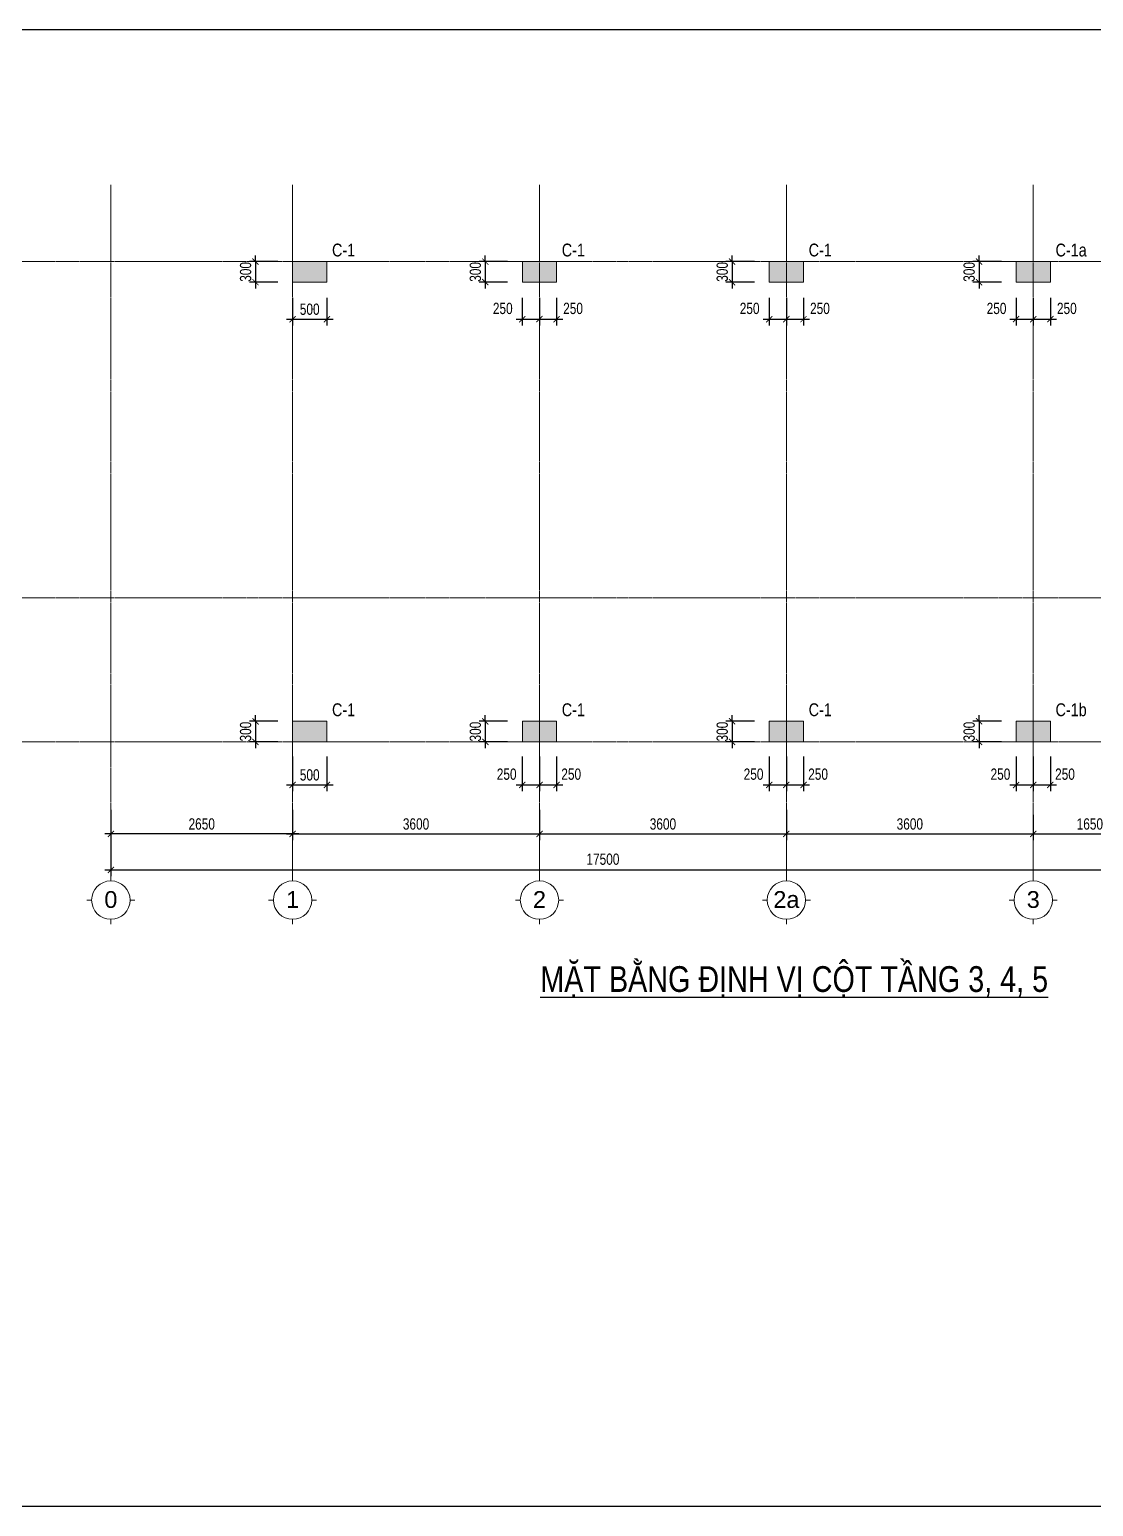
# Model space of a CAD drawing. Extents: x -165145 to 691808, y -202842 to 311040.
# Drawn here: x 266647 to 282161, y -49092 to -27567 of the extents above; entities that cross this region are included whole.
import ezdxf
from ezdxf.enums import TextEntityAlignment as Align

# ---------------------------------------------------------------- set-up
doc = ezdxf.new("R2010")
doc.units = 0
doc.header["$LTSCALE"] = 10
doc.header["$MEASUREMENT"] = 0
doc.linetypes.add('CENTER', pattern=[2, 1.25, -0.25, 0.25, -0.25])
doc.linetypes.add('ketcau-1', pattern=[2, 1, 1])
doc.layers.get('0').update_dxf_attribs({"linetype": 'CONTINUOUS'})
doc.layers.get('Defpoints').update_dxf_attribs({"color": 5, "linetype": 'CONTINUOUS'})
doc.layers.add('GE_KC_AXIS', color=5, linetype='CENTER')
doc.layers.add('GE_KC_TEXT_BIG', color=4, linetype='CONTINUOUS')
for name, color, linetype, lineweight in [('GE_KC_DIM', 1, 'CONTINUOUS', 20), ('GE_KC_HATCH', 250, 'CONTINUOUS', 20), ('GE_KC_NETMANH', 8, 'CONTINUOUS', 20), ('GE_KC_NETTHAY', 2, 'CONTINUOUS', 20), ('GE_KC_TEN COT', 2, 'CONTINUOUS', 20), ('GE_KC_TEXT', 4, 'CONTINUOUS', 20), ('GE_KC_TEXT TRUC', 4, 'CONTINUOUS', 20), ('GE_KC_TRUC', 5, 'CENTER', 20), ('L-SITE', 91, 'CONTINUOUS', 9)]:
    doc.layers.add(name, color=color, linetype=linetype, lineweight=lineweight)
doc.styles.add('Arial', font='arial.ttf', dxfattribs={"height": 400})
doc.styles.add('GE_KC-Arial', font='arial.ttf', dxfattribs={"width": 0.75})
doc.dimstyles.new('GE_KC_DIM75', dxfattribs={"dimscale": 75, "dimtxt": 2.2, "dimasz": 1.2, "dimexe": 1.2, "dimexo": 0, "dimgap": 0.8, "dimtad": 1, "dimdec": 0, "dimzin": 1, "dimdsep": 46, "dimtxsty": 'GE_KC-Arial', "dimblk": 'ARCHTICK', "dimcen": 1.2, "dimdle": 1.2, "dimclrd": 1, "dimclre": 1, "dimclrt": 4, "dimadec": 0, "dimazin": 0, "dimtfac": 1, "dimtdec": 0, "dimtix": 1, "dimtmove": 2, "dimatfit": 3, "dimfxl": 0.15, "dimtvp": 0.833333, "dimtolj": 1, "dimtzin": 0, "dimarcsym": 0})

# ---------------------------------------------------------------- blocks, each defined once
blk = doc.blocks.new('Grid - M_Grid Head - Circle-24584-TẦNG 2')
at = {"layer": 'L-SITE'}
for p, q in [((0, 4), (0, 5)), ((-4, 0), (-5, 0)), ((4, 0), (5, 0)), ((0, -4), (0, -5))]:
    blk.add_line(p, q, dxfattribs=at)
blk.add_circle((0, 0), 4, dxfattribs=at)
blk = doc.blocks.new('_ArchTick')
at = {"color": 0, "linetype": 'ByBlock', "const_width": 0.15}
blk.add_lwpolyline([(-0.5, -0.5), (0.5, 0.5)], dxfattribs=at)
blk = doc.blocks.new('*D1464')
at = {"layer": 'Defpoints', "color": 0, "transparency": 16777216}
for p in [(15914, 7000), (16882, 7000), (16048, 0)]:
    blk.add_point(p, dxfattribs=at)
at = {"layer": 'GE_KC_DIM', "color": 1, "lineweight": -2, "transparency": 16777216}
for p, q in [((15914, 7000), (16972, 7000)), ((16882, -90), (16882, 7090)), ((16048, 0), (16972, 0))]:
    blk.add_line(p, q, dxfattribs=at)
at = {"layer": 'GE_KC_DIM', "color": 1, "lineweight": -2, "transparency": 16777216, "xscale": 90, "yscale": 90, "zscale": 90}
for p, rotation in [((16882, 7000), 90), ((16882, 0), 270)]:
    blk.add_blockref('_ArchTick', p, dxfattribs=dict(at, rotation=rotation))
at = {"layer": 'GE_KC_DIM', "color": 4, "transparency": 16777216, "insert": (16737, 3500), "char_height": 165, "attachment_point": 5, "rotation": 90, "style": 'GE_KC-Arial'}
blk.add_mtext('\\A1;7000', dxfattribs=at)
blk = doc.blocks.new('*D1465')
at = {"layer": 'Defpoints', "color": 0, "transparency": 16777216}
for p in [(0, -991), (3600, -991), (3600, -1341)]:
    blk.add_point(p, dxfattribs=at)
at = {"layer": 'GE_KC_DIM', "color": 1, "lineweight": -2, "transparency": 16777216}
for p, q in [((0, -991), (0, -1431)), ((3600, -991), (3600, -1431)), ((-90, -1341), (3690, -1341))]:
    blk.add_line(p, q, dxfattribs=at)
at = {"layer": 'GE_KC_DIM', "color": 1, "lineweight": -2, "transparency": 16777216, "xscale": 90, "yscale": 90, "zscale": 90, "rotation": 180}
blk.add_blockref('_ArchTick', (0, -1341), dxfattribs=at)
at = {"layer": 'GE_KC_DIM', "color": 1, "lineweight": -2, "transparency": 16777216, "xscale": 90, "yscale": 90, "zscale": 90}
blk.add_blockref('_ArchTick', (3600, -1341), dxfattribs=at)
at = {"layer": 'GE_KC_DIM', "color": 4, "transparency": 16777216, "insert": (1800, -1197), "char_height": 165, "attachment_point": 5, "style": 'GE_KC-Arial'}
blk.add_mtext('\\A1;3600', dxfattribs=at)
blk = doc.blocks.new('*D1466')
at = {"layer": 'Defpoints', "color": 0, "transparency": 16777216}
for p in [(10800, -1062), (12450, -1062), (12450, -1341)]:
    blk.add_point(p, dxfattribs=at)
at = {"layer": 'GE_KC_DIM', "color": 1, "lineweight": -2, "transparency": 16777216}
for p, q in [((10800, -1062), (10800, -1431)), ((12450, -1062), (12450, -1431)), ((10710, -1341), (12540, -1341))]:
    blk.add_line(p, q, dxfattribs=at)
at = {"layer": 'GE_KC_DIM', "color": 1, "lineweight": -2, "transparency": 16777216, "xscale": 90, "yscale": 90, "zscale": 90, "rotation": 180}
blk.add_blockref('_ArchTick', (10800, -1341), dxfattribs=at)
at = {"layer": 'GE_KC_DIM', "color": 1, "lineweight": -2, "transparency": 16777216, "xscale": 90, "yscale": 90, "zscale": 90}
blk.add_blockref('_ArchTick', (12450, -1341), dxfattribs=at)
at = {"layer": 'GE_KC_DIM', "color": 4, "transparency": 16777216, "insert": (11625, -1197), "char_height": 165, "attachment_point": 5, "style": 'GE_KC-Arial'}
blk.add_mtext('\\A1;1650', dxfattribs=at)
blk = doc.blocks.new('*D1467')
at = {"layer": 'Defpoints', "color": 0, "transparency": 16777216}
for p in [(12450, -1062), (14850, -1062), (14850, -1341)]:
    blk.add_point(p, dxfattribs=at)
at = {"layer": 'GE_KC_DIM', "color": 1, "lineweight": -2, "transparency": 16777216}
for p, q in [((12450, -1062), (12450, -1431)), ((14850, -1062), (14850, -1431)), ((12360, -1341), (14940, -1341))]:
    blk.add_line(p, q, dxfattribs=at)
at = {"layer": 'GE_KC_DIM', "color": 1, "lineweight": -2, "transparency": 16777216, "xscale": 90, "yscale": 90, "zscale": 90, "rotation": 180}
blk.add_blockref('_ArchTick', (12450, -1341), dxfattribs=at)
at = {"layer": 'GE_KC_DIM', "color": 1, "lineweight": -2, "transparency": 16777216, "xscale": 90, "yscale": 90, "zscale": 90}
blk.add_blockref('_ArchTick', (14850, -1341), dxfattribs=at)
at = {"layer": 'GE_KC_DIM', "color": 4, "transparency": 16777216, "insert": (13650, -1197), "char_height": 165, "attachment_point": 5, "style": 'GE_KC-Arial'}
blk.add_mtext('\\A1;2400', dxfattribs=at)
blk = doc.blocks.new('*D1468')
at = {"layer": 'Defpoints', "color": 0, "transparency": 16777216}
for p in [(-2650, -991), (14850, -1062), (14850, -1866)]:
    blk.add_point(p, dxfattribs=at)
at = {"layer": 'GE_KC_DIM', "color": 1, "lineweight": -2, "transparency": 16777216}
for p, q in [((-2650, -991), (-2650, -1956)), ((14850, -1062), (14850, -1956)), ((-2740, -1866), (14940, -1866))]:
    blk.add_line(p, q, dxfattribs=at)
at = {"layer": 'GE_KC_DIM', "color": 1, "lineweight": -2, "transparency": 16777216, "xscale": 90, "yscale": 90, "zscale": 90, "rotation": 180}
blk.add_blockref('_ArchTick', (-2650, -1866), dxfattribs=at)
at = {"layer": 'GE_KC_DIM', "color": 1, "lineweight": -2, "transparency": 16777216, "xscale": 90, "yscale": 90, "zscale": 90}
blk.add_blockref('_ArchTick', (14850, -1866), dxfattribs=at)
at = {"layer": 'GE_KC_DIM', "color": 4, "transparency": 16777216, "insert": (4525, -1710), "char_height": 165, "attachment_point": 5, "style": 'GE_KC-Arial'}
blk.add_mtext('\\A1;17500', dxfattribs=at)
blk = doc.blocks.new('*D1469')
at = {"layer": 'Defpoints', "color": 0, "transparency": 16777216}
for p in [(15914, 7000), (15914, 2100), (16357, 2100)]:
    blk.add_point(p, dxfattribs=at)
at = {"layer": 'GE_KC_DIM', "color": 1, "lineweight": -2, "transparency": 16777216}
for p, q in [((15914, 7000), (16447, 7000)), ((16357, 7090), (16357, 2010)), ((15914, 2100), (16447, 2100))]:
    blk.add_line(p, q, dxfattribs=at)
at = {"layer": 'GE_KC_DIM', "color": 1, "lineweight": -2, "transparency": 16777216, "xscale": 90, "yscale": 90, "zscale": 90}
for p, rotation in [((16357, 7000), 90), ((16357, 2100), 270)]:
    blk.add_blockref('_ArchTick', p, dxfattribs=dict(at, rotation=rotation))
at = {"layer": 'GE_KC_DIM', "color": 4, "transparency": 16777216, "insert": (16212, 4550), "char_height": 165, "attachment_point": 5, "rotation": 90, "style": 'GE_KC-Arial'}
blk.add_mtext('\\A1;4900', dxfattribs=at)
blk = doc.blocks.new('*D1470')
at = {"layer": 'Defpoints', "color": 0, "transparency": 16777216}
for p in [(15914, 2100), (16048, 0), (16357, 0)]:
    blk.add_point(p, dxfattribs=at)
at = {"layer": 'GE_KC_DIM', "color": 1, "lineweight": -2, "transparency": 16777216}
for p, q in [((16357, 2190), (16357, -90)), ((15914, 2100), (16447, 2100)), ((16048, 0), (16447, 0))]:
    blk.add_line(p, q, dxfattribs=at)
at = {"layer": 'GE_KC_DIM', "color": 1, "lineweight": -2, "transparency": 16777216, "xscale": 90, "yscale": 90, "zscale": 90}
for p, rotation in [((16357, 2100), 90), ((16357, 0), 270)]:
    blk.add_blockref('_ArchTick', p, dxfattribs=dict(at, rotation=rotation))
at = {"layer": 'GE_KC_DIM', "color": 4, "transparency": 16777216, "insert": (16212, 1050), "char_height": 165, "attachment_point": 5, "rotation": 90, "style": 'GE_KC-Arial'}
blk.add_mtext('\\A1;2100', dxfattribs=at)
blk = doc.blocks.new('*D1471')
at = {"layer": 'Defpoints', "color": 0, "transparency": 16777216}
for p in [(-2650, -991), (0, -991), (-2650, -1341)]:
    blk.add_point(p, dxfattribs=at)
at = {"layer": 'GE_KC_DIM', "color": 1, "lineweight": -2, "transparency": 16777216}
for p, q in [((-2650, -991), (-2650, -1431)), ((0, -991), (0, -1431)), ((90, -1341), (-2740, -1341))]:
    blk.add_line(p, q, dxfattribs=at)
at = {"layer": 'GE_KC_DIM', "color": 1, "lineweight": -2, "transparency": 16777216, "xscale": 90, "yscale": 90, "zscale": 90, "rotation": 180}
blk.add_blockref('_ArchTick', (-2650, -1341), dxfattribs=at)
at = {"layer": 'GE_KC_DIM', "color": 1, "lineweight": -2, "transparency": 16777216, "xscale": 90, "yscale": 90, "zscale": 90}
blk.add_blockref('_ArchTick', (0, -1341), dxfattribs=at)
at = {"layer": 'GE_KC_DIM', "color": 4, "transparency": 16777216, "insert": (-1325, -1197), "char_height": 165, "attachment_point": 5, "style": 'GE_KC-Arial'}
blk.add_mtext('\\A1;2650', dxfattribs=at)
blk = doc.blocks.new('*D1472')
at = {"layer": 'Defpoints', "color": 0, "transparency": 16777216}
for p in [(3600, -991), (7200, -991), (7200, -1341)]:
    blk.add_point(p, dxfattribs=at)
at = {"layer": 'GE_KC_DIM', "color": 1, "lineweight": -2, "transparency": 16777216}
for p, q in [((3600, -991), (3600, -1431)), ((7200, -991), (7200, -1431)), ((3510, -1341), (7290, -1341))]:
    blk.add_line(p, q, dxfattribs=at)
at = {"layer": 'GE_KC_DIM', "color": 1, "lineweight": -2, "transparency": 16777216, "xscale": 90, "yscale": 90, "zscale": 90, "rotation": 180}
blk.add_blockref('_ArchTick', (3600, -1341), dxfattribs=at)
at = {"layer": 'GE_KC_DIM', "color": 1, "lineweight": -2, "transparency": 16777216, "xscale": 90, "yscale": 90, "zscale": 90}
blk.add_blockref('_ArchTick', (7200, -1341), dxfattribs=at)
at = {"layer": 'GE_KC_DIM', "color": 4, "transparency": 16777216, "insert": (5400, -1197), "char_height": 165, "attachment_point": 5, "style": 'GE_KC-Arial'}
blk.add_mtext('\\A1;3600', dxfattribs=at)
blk = doc.blocks.new('*D1473')
at = {"layer": 'Defpoints', "color": 0, "transparency": 16777216}
for p in [(7200, -991), (10800, -1062), (10800, -1341)]:
    blk.add_point(p, dxfattribs=at)
at = {"layer": 'GE_KC_DIM', "color": 1, "lineweight": -2, "transparency": 16777216}
for p, q in [((7200, -991), (7200, -1431)), ((10800, -1062), (10800, -1431)), ((7110, -1341), (10890, -1341))]:
    blk.add_line(p, q, dxfattribs=at)
at = {"layer": 'GE_KC_DIM', "color": 1, "lineweight": -2, "transparency": 16777216, "xscale": 90, "yscale": 90, "zscale": 90, "rotation": 180}
blk.add_blockref('_ArchTick', (7200, -1341), dxfattribs=at)
at = {"layer": 'GE_KC_DIM', "color": 1, "lineweight": -2, "transparency": 16777216, "xscale": 90, "yscale": 90, "zscale": 90}
blk.add_blockref('_ArchTick', (10800, -1341), dxfattribs=at)
at = {"layer": 'GE_KC_DIM', "color": 4, "transparency": 16777216, "insert": (9000, -1197), "char_height": 165, "attachment_point": 5, "style": 'GE_KC-Arial'}
blk.add_mtext('\\A1;3600', dxfattribs=at)
blk = doc.blocks.new('A$Ced011573')
at = {"layer": 'GE_KC_HATCH', "linetype": 'ketcau-1'}
for points in [[(500, 7000), (0, 7000), (0, 6700), (500, 6700)], [(3850, 7000), (3350, 7000), (3350, 6700), (3850, 6700)], [(7450, 7000), (6950, 7000), (6950, 6700), (7450, 6700)], [(11050, 7000), (10550, 7000), (10550, 6700), (11050, 6700)], [(14850, 7000), (14630, 7000), (14630, 6600), (14850, 6600)], [(12850, 2210), (12450, 2210), (12450, 1990), (12850, 1990)], [(14850, 2210), (14450, 2210), (14450, 1990), (14850, 1990)], [(500, 300), (0, 300), (0, 0), (500, 0)], [(3850, 300), (3350, 300), (3350, 0), (3850, 0)], [(7450, 300), (6950, 300), (6950, 0), (7450, 0)], [(11050, 300), (10550, 300), (10550, 0), (11050, 0)], [(12850, 220), (12450, 220), (12450, 0), (12850, 0)], [(14850, 220), (14450, 220), (14450, 0), (14850, 0)]]:
    blk.add_hatch(color=1, dxfattribs=at).paths.add_polyline_path(points)
at = {"layer": 'GE_KC_NETTHAY', "linetype": 'Continuous'}
for points in [[(500, 7000), (0, 7000), (0, 6700), (500, 6700)], [(3850, 7000), (3350, 7000), (3350, 6700), (3850, 6700)], [(7450, 7000), (6950, 7000), (6950, 6700), (7450, 6700)], [(11050, 7000), (10550, 7000), (10550, 6700), (11050, 6700)], [(14850, 7000), (14630, 7000), (14630, 6600), (14850, 6600)], [(12850, 2210), (12450, 2210), (12450, 1990), (12850, 1990)], [(14850, 2210), (14450, 2210), (14450, 1990), (14850, 1990)], [(500, 300), (0, 300), (0, 0), (500, 0)], [(3850, 300), (3350, 300), (3350, 0), (3850, 0)], [(7450, 300), (6950, 300), (6950, 0), (7450, 0)], [(11050, 300), (10550, 300), (10550, 0), (11050, 0)], [(12850, 220), (12450, 220), (12450, 0), (12850, 0)], [(14850, 220), (14450, 220), (14450, 0), (14850, 0)]]:
    blk.add_lwpolyline(points, close=True, dxfattribs=at)
blk = doc.blocks.new('*D986')
at = {"layer": 'Defpoints', "color": 0, "transparency": 16777216}
for p in [(270269, -30949), (269943, -31249), (270269, -31249)]:
    blk.add_point(p, dxfattribs=at)
at = {"layer": 'GE_KC_DIM', "color": 1, "lineweight": -2, "transparency": 16777216}
for p, q in [((270269, -30949), (269853, -30949)), ((269943, -30949), (269943, -30859)), ((269943, -30949), (269943, -31249)), ((270269, -31249), (269853, -31249)), ((269943, -31249), (269943, -31339))]:
    blk.add_line(p, q, dxfattribs=at)
at = {"layer": 'GE_KC_DIM', "color": 1, "lineweight": -2, "transparency": 16777216, "xscale": 90, "yscale": 90, "zscale": 90}
for p, rotation in [((269943, -30949), 270), ((269943, -31249), 90)]:
    blk.add_blockref('_ArchTick', p, dxfattribs=dict(at, rotation=rotation))
at = {"layer": 'GE_KC_DIM', "color": 4, "transparency": 16777216, "insert": (269799, -31099), "char_height": 165, "attachment_point": 5, "rotation": 90, "style": 'GE_KC-Arial'}
blk.add_mtext('\\A1;300', dxfattribs=at)
blk = doc.blocks.new('*D987')
at = {"layer": 'Defpoints', "color": 0, "transparency": 16777216}
for p in [(270483, -31477), (270983, -31477), (270983, -31788)]:
    blk.add_point(p, dxfattribs=at)
at = {"layer": 'GE_KC_DIM', "color": 1, "lineweight": -2, "transparency": 16777216}
for p, q in [((270483, -31477), (270483, -31878)), ((270983, -31477), (270983, -31878)), ((270393, -31788), (271073, -31788))]:
    blk.add_line(p, q, dxfattribs=at)
at = {"layer": 'GE_KC_DIM', "color": 1, "lineweight": -2, "transparency": 16777216, "xscale": 90, "yscale": 90, "zscale": 90, "rotation": 180}
blk.add_blockref('_ArchTick', (270483, -31788), dxfattribs=at)
at = {"layer": 'GE_KC_DIM', "color": 1, "lineweight": -2, "transparency": 16777216, "xscale": 90, "yscale": 90, "zscale": 90}
blk.add_blockref('_ArchTick', (270983, -31788), dxfattribs=at)
at = {"layer": 'GE_KC_DIM', "color": 4, "transparency": 16777216, "insert": (270733, -31644), "char_height": 165, "attachment_point": 5, "style": 'GE_KC-Arial'}
blk.add_mtext('\\A1;500', dxfattribs=at)
blk = doc.blocks.new('*D988')
at = {"layer": 'Defpoints', "color": 0, "transparency": 16777216}
for p in [(270269, -37649), (269943, -37949), (270269, -37949)]:
    blk.add_point(p, dxfattribs=at)
at = {"layer": 'GE_KC_DIM', "color": 1, "lineweight": -2, "transparency": 16777216}
for p, q in [((270269, -37649), (269853, -37649)), ((269943, -37649), (269943, -37559)), ((269943, -37649), (269943, -37949)), ((270269, -37949), (269853, -37949)), ((269943, -37949), (269943, -38039))]:
    blk.add_line(p, q, dxfattribs=at)
at = {"layer": 'GE_KC_DIM', "color": 1, "lineweight": -2, "transparency": 16777216, "xscale": 90, "yscale": 90, "zscale": 90}
for p, rotation in [((269943, -37649), 270), ((269943, -37949), 90)]:
    blk.add_blockref('_ArchTick', p, dxfattribs=dict(at, rotation=rotation))
at = {"layer": 'GE_KC_DIM', "color": 4, "transparency": 16777216, "insert": (269799, -37799), "char_height": 165, "attachment_point": 5, "rotation": 90, "style": 'GE_KC-Arial'}
blk.add_mtext('\\A1;300', dxfattribs=at)
blk = doc.blocks.new('*D989')
at = {"layer": 'Defpoints', "color": 0, "transparency": 16777216}
for p in [(270483, -38160), (270983, -38160), (270983, -38576)]:
    blk.add_point(p, dxfattribs=at)
at = {"layer": 'GE_KC_DIM', "color": 1, "lineweight": -2, "transparency": 16777216}
for p, q in [((270483, -38160), (270483, -38666)), ((270983, -38160), (270983, -38666)), ((270393, -38576), (271073, -38576))]:
    blk.add_line(p, q, dxfattribs=at)
at = {"layer": 'GE_KC_DIM', "color": 1, "lineweight": -2, "transparency": 16777216, "xscale": 90, "yscale": 90, "zscale": 90, "rotation": 180}
blk.add_blockref('_ArchTick', (270483, -38576), dxfattribs=at)
at = {"layer": 'GE_KC_DIM', "color": 1, "lineweight": -2, "transparency": 16777216, "xscale": 90, "yscale": 90, "zscale": 90}
blk.add_blockref('_ArchTick', (270983, -38576), dxfattribs=at)
at = {"layer": 'GE_KC_DIM', "color": 4, "transparency": 16777216, "insert": (270733, -38431), "char_height": 165, "attachment_point": 5, "style": 'GE_KC-Arial'}
blk.add_mtext('\\A1;500', dxfattribs=at)
blk = doc.blocks.new('*D990')
at = {"layer": 'Defpoints', "color": 0, "transparency": 16777216}
for p in [(273833, -38160), (274083, -38160), (274083, -38576)]:
    blk.add_point(p, dxfattribs=at)
at = {"layer": 'GE_KC_DIM', "color": 1, "lineweight": -2, "transparency": 16777216}
for p, q in [((273833, -38160), (273833, -38666)), ((274083, -38160), (274083, -38666)), ((273743, -38576), (274173, -38576))]:
    blk.add_line(p, q, dxfattribs=at)
at = {"layer": 'GE_KC_DIM', "color": 1, "lineweight": -2, "transparency": 16777216, "xscale": 90, "yscale": 90, "zscale": 90, "rotation": 180}
blk.add_blockref('_ArchTick', (273833, -38576), dxfattribs=at)
at = {"layer": 'GE_KC_DIM', "color": 1, "lineweight": -2, "transparency": 16777216, "xscale": 90, "yscale": 90, "zscale": 90}
blk.add_blockref('_ArchTick', (274083, -38576), dxfattribs=at)
at = {"layer": 'GE_KC_DIM', "color": 4, "transparency": 16777216, "insert": (273605, -38420), "char_height": 165, "attachment_point": 5, "style": 'GE_KC-Arial'}
blk.add_mtext('\\A1;250', dxfattribs=at)
blk = doc.blocks.new('*D991')
at = {"layer": 'Defpoints', "color": 0, "transparency": 16777216}
for p in [(274083, -38160), (274333, -38160), (274333, -38576)]:
    blk.add_point(p, dxfattribs=at)
at = {"layer": 'GE_KC_DIM', "color": 1, "lineweight": -2, "transparency": 16777216}
for p, q in [((274083, -38160), (274083, -38666)), ((274333, -38160), (274333, -38666)), ((273993, -38576), (274423, -38576))]:
    blk.add_line(p, q, dxfattribs=at)
at = {"layer": 'GE_KC_DIM', "color": 1, "lineweight": -2, "transparency": 16777216, "xscale": 90, "yscale": 90, "zscale": 90, "rotation": 180}
blk.add_blockref('_ArchTick', (274083, -38576), dxfattribs=at)
at = {"layer": 'GE_KC_DIM', "color": 1, "lineweight": -2, "transparency": 16777216, "xscale": 90, "yscale": 90, "zscale": 90}
blk.add_blockref('_ArchTick', (274333, -38576), dxfattribs=at)
at = {"layer": 'GE_KC_DIM', "color": 4, "transparency": 16777216, "insert": (274546, -38420), "char_height": 165, "attachment_point": 5, "style": 'GE_KC-Arial'}
blk.add_mtext('\\A1;250', dxfattribs=at)
blk = doc.blocks.new('*D992')
at = {"layer": 'Defpoints', "color": 0, "transparency": 16777216}
for p in [(273619, -37649), (273293, -37949), (273619, -37949)]:
    blk.add_point(p, dxfattribs=at)
at = {"layer": 'GE_KC_DIM', "color": 1, "lineweight": -2, "transparency": 16777216}
for p, q in [((273619, -37649), (273203, -37649)), ((273293, -37649), (273293, -37559)), ((273293, -37649), (273293, -37949)), ((273619, -37949), (273203, -37949)), ((273293, -37949), (273293, -38039))]:
    blk.add_line(p, q, dxfattribs=at)
at = {"layer": 'GE_KC_DIM', "color": 1, "lineweight": -2, "transparency": 16777216, "xscale": 90, "yscale": 90, "zscale": 90}
for p, rotation in [((273293, -37649), 270), ((273293, -37949), 90)]:
    blk.add_blockref('_ArchTick', p, dxfattribs=dict(at, rotation=rotation))
at = {"layer": 'GE_KC_DIM', "color": 4, "transparency": 16777216, "insert": (273149, -37799), "char_height": 165, "attachment_point": 5, "rotation": 90, "style": 'GE_KC-Arial'}
blk.add_mtext('\\A1;300', dxfattribs=at)
blk = doc.blocks.new('*D993')
at = {"layer": 'Defpoints', "color": 0, "transparency": 16777216}
for p in [(277433, -38160), (277683, -38160), (277683, -38576)]:
    blk.add_point(p, dxfattribs=at)
at = {"layer": 'GE_KC_DIM', "color": 1, "lineweight": -2, "transparency": 16777216}
for p, q in [((277433, -38160), (277433, -38666)), ((277683, -38160), (277683, -38666)), ((277343, -38576), (277773, -38576))]:
    blk.add_line(p, q, dxfattribs=at)
at = {"layer": 'GE_KC_DIM', "color": 1, "lineweight": -2, "transparency": 16777216, "xscale": 90, "yscale": 90, "zscale": 90, "rotation": 180}
blk.add_blockref('_ArchTick', (277433, -38576), dxfattribs=at)
at = {"layer": 'GE_KC_DIM', "color": 1, "lineweight": -2, "transparency": 16777216, "xscale": 90, "yscale": 90, "zscale": 90}
blk.add_blockref('_ArchTick', (277683, -38576), dxfattribs=at)
at = {"layer": 'GE_KC_DIM', "color": 4, "transparency": 16777216, "insert": (277205, -38420), "char_height": 165, "attachment_point": 5, "style": 'GE_KC-Arial'}
blk.add_mtext('\\A1;250', dxfattribs=at)
blk = doc.blocks.new('*D994')
at = {"layer": 'Defpoints', "color": 0, "transparency": 16777216}
for p in [(277683, -38160), (277933, -38160), (277933, -38576)]:
    blk.add_point(p, dxfattribs=at)
at = {"layer": 'GE_KC_DIM', "color": 1, "lineweight": -2, "transparency": 16777216}
for p, q in [((277683, -38160), (277683, -38666)), ((277933, -38160), (277933, -38666)), ((277593, -38576), (278023, -38576))]:
    blk.add_line(p, q, dxfattribs=at)
at = {"layer": 'GE_KC_DIM', "color": 1, "lineweight": -2, "transparency": 16777216, "xscale": 90, "yscale": 90, "zscale": 90, "rotation": 180}
blk.add_blockref('_ArchTick', (277683, -38576), dxfattribs=at)
at = {"layer": 'GE_KC_DIM', "color": 1, "lineweight": -2, "transparency": 16777216, "xscale": 90, "yscale": 90, "zscale": 90}
blk.add_blockref('_ArchTick', (277933, -38576), dxfattribs=at)
at = {"layer": 'GE_KC_DIM', "color": 4, "transparency": 16777216, "insert": (278146, -38420), "char_height": 165, "attachment_point": 5, "style": 'GE_KC-Arial'}
blk.add_mtext('\\A1;250', dxfattribs=at)
blk = doc.blocks.new('*D995')
at = {"layer": 'Defpoints', "color": 0, "transparency": 16777216}
for p in [(277219, -37649), (276893, -37949), (277219, -37949)]:
    blk.add_point(p, dxfattribs=at)
at = {"layer": 'GE_KC_DIM', "color": 1, "lineweight": -2, "transparency": 16777216}
for p, q in [((277219, -37649), (276803, -37649)), ((276893, -37649), (276893, -37559)), ((276893, -37649), (276893, -37949)), ((277219, -37949), (276803, -37949)), ((276893, -37949), (276893, -38039))]:
    blk.add_line(p, q, dxfattribs=at)
at = {"layer": 'GE_KC_DIM', "color": 1, "lineweight": -2, "transparency": 16777216, "xscale": 90, "yscale": 90, "zscale": 90}
for p, rotation in [((276893, -37649), 270), ((276893, -37949), 90)]:
    blk.add_blockref('_ArchTick', p, dxfattribs=dict(at, rotation=rotation))
at = {"layer": 'GE_KC_DIM', "color": 4, "transparency": 16777216, "insert": (276749, -37799), "char_height": 165, "attachment_point": 5, "rotation": 90, "style": 'GE_KC-Arial'}
blk.add_mtext('\\A1;300', dxfattribs=at)
blk = doc.blocks.new('*D996')
at = {"layer": 'Defpoints', "color": 0, "transparency": 16777216}
for p in [(281033, -38160), (281283, -38160), (281283, -38576)]:
    blk.add_point(p, dxfattribs=at)
at = {"layer": 'GE_KC_DIM', "color": 1, "lineweight": -2, "transparency": 16777216}
for p, q in [((281033, -38160), (281033, -38666)), ((281283, -38160), (281283, -38666)), ((280943, -38576), (281373, -38576))]:
    blk.add_line(p, q, dxfattribs=at)
at = {"layer": 'GE_KC_DIM', "color": 1, "lineweight": -2, "transparency": 16777216, "xscale": 90, "yscale": 90, "zscale": 90, "rotation": 180}
blk.add_blockref('_ArchTick', (281033, -38576), dxfattribs=at)
at = {"layer": 'GE_KC_DIM', "color": 1, "lineweight": -2, "transparency": 16777216, "xscale": 90, "yscale": 90, "zscale": 90}
blk.add_blockref('_ArchTick', (281283, -38576), dxfattribs=at)
at = {"layer": 'GE_KC_DIM', "color": 4, "transparency": 16777216, "insert": (280805, -38420), "char_height": 165, "attachment_point": 5, "style": 'GE_KC-Arial'}
blk.add_mtext('\\A1;250', dxfattribs=at)
blk = doc.blocks.new('*D997')
at = {"layer": 'Defpoints', "color": 0, "transparency": 16777216}
for p in [(281283, -38160), (281533, -38160), (281533, -38576)]:
    blk.add_point(p, dxfattribs=at)
at = {"layer": 'GE_KC_DIM', "color": 1, "lineweight": -2, "transparency": 16777216}
for p, q in [((281283, -38160), (281283, -38666)), ((281533, -38160), (281533, -38666)), ((281193, -38576), (281623, -38576))]:
    blk.add_line(p, q, dxfattribs=at)
at = {"layer": 'GE_KC_DIM', "color": 1, "lineweight": -2, "transparency": 16777216, "xscale": 90, "yscale": 90, "zscale": 90, "rotation": 180}
blk.add_blockref('_ArchTick', (281283, -38576), dxfattribs=at)
at = {"layer": 'GE_KC_DIM', "color": 1, "lineweight": -2, "transparency": 16777216, "xscale": 90, "yscale": 90, "zscale": 90}
blk.add_blockref('_ArchTick', (281533, -38576), dxfattribs=at)
at = {"layer": 'GE_KC_DIM', "color": 4, "transparency": 16777216, "insert": (281746, -38420), "char_height": 165, "attachment_point": 5, "style": 'GE_KC-Arial'}
blk.add_mtext('\\A1;250', dxfattribs=at)
blk = doc.blocks.new('*D998')
at = {"layer": 'Defpoints', "color": 0, "transparency": 16777216}
for p in [(280819, -37649), (280493, -37949), (280819, -37949)]:
    blk.add_point(p, dxfattribs=at)
at = {"layer": 'GE_KC_DIM', "color": 1, "lineweight": -2, "transparency": 16777216}
for p, q in [((280819, -37649), (280403, -37649)), ((280493, -37649), (280493, -37559)), ((280493, -37649), (280493, -37949)), ((280819, -37949), (280403, -37949)), ((280493, -37949), (280493, -38039))]:
    blk.add_line(p, q, dxfattribs=at)
at = {"layer": 'GE_KC_DIM', "color": 1, "lineweight": -2, "transparency": 16777216, "xscale": 90, "yscale": 90, "zscale": 90}
for p, rotation in [((280493, -37649), 270), ((280493, -37949), 90)]:
    blk.add_blockref('_ArchTick', p, dxfattribs=dict(at, rotation=rotation))
at = {"layer": 'GE_KC_DIM', "color": 4, "transparency": 16777216, "insert": (280349, -37799), "char_height": 165, "attachment_point": 5, "rotation": 90, "style": 'GE_KC-Arial'}
blk.add_mtext('\\A1;300', dxfattribs=at)
blk = doc.blocks.new('*D999')
at = {"layer": 'Defpoints', "color": 0, "transparency": 16777216}
for p in [(273833, -31477), (274083, -31477), (274083, -31788)]:
    blk.add_point(p, dxfattribs=at)
at = {"layer": 'GE_KC_DIM', "color": 1, "lineweight": -2, "transparency": 16777216}
for p, q in [((273833, -31477), (273833, -31878)), ((274083, -31477), (274083, -31878)), ((273743, -31788), (274173, -31788))]:
    blk.add_line(p, q, dxfattribs=at)
at = {"layer": 'GE_KC_DIM', "color": 1, "lineweight": -2, "transparency": 16777216, "xscale": 90, "yscale": 90, "zscale": 90, "rotation": 180}
blk.add_blockref('_ArchTick', (273833, -31788), dxfattribs=at)
at = {"layer": 'GE_KC_DIM', "color": 1, "lineweight": -2, "transparency": 16777216, "xscale": 90, "yscale": 90, "zscale": 90}
blk.add_blockref('_ArchTick', (274083, -31788), dxfattribs=at)
at = {"layer": 'GE_KC_DIM', "color": 4, "transparency": 16777216, "insert": (273548, -31632), "char_height": 165, "attachment_point": 5, "style": 'GE_KC-Arial'}
blk.add_mtext('\\A1;250', dxfattribs=at)
blk = doc.blocks.new('*D1000')
at = {"layer": 'Defpoints', "color": 0, "transparency": 16777216}
for p in [(274083, -31477), (274333, -31477), (274333, -31788)]:
    blk.add_point(p, dxfattribs=at)
at = {"layer": 'GE_KC_DIM', "color": 1, "lineweight": -2, "transparency": 16777216}
for p, q in [((274083, -31477), (274083, -31878)), ((274333, -31477), (274333, -31878)), ((273993, -31788), (274423, -31788))]:
    blk.add_line(p, q, dxfattribs=at)
at = {"layer": 'GE_KC_DIM', "color": 1, "lineweight": -2, "transparency": 16777216, "xscale": 90, "yscale": 90, "zscale": 90, "rotation": 180}
blk.add_blockref('_ArchTick', (274083, -31788), dxfattribs=at)
at = {"layer": 'GE_KC_DIM', "color": 1, "lineweight": -2, "transparency": 16777216, "xscale": 90, "yscale": 90, "zscale": 90}
blk.add_blockref('_ArchTick', (274333, -31788), dxfattribs=at)
at = {"layer": 'GE_KC_DIM', "color": 4, "transparency": 16777216, "insert": (274573, -31632), "char_height": 165, "attachment_point": 5, "style": 'GE_KC-Arial'}
blk.add_mtext('\\A1;250', dxfattribs=at)
blk = doc.blocks.new('*D1001')
at = {"layer": 'Defpoints', "color": 0, "transparency": 16777216}
for p in [(273619, -30949), (273293, -31249), (273619, -31249)]:
    blk.add_point(p, dxfattribs=at)
at = {"layer": 'GE_KC_DIM', "color": 1, "lineweight": -2, "transparency": 16777216}
for p, q in [((273619, -30949), (273203, -30949)), ((273293, -30949), (273293, -30859)), ((273293, -30949), (273293, -31249)), ((273619, -31249), (273203, -31249)), ((273293, -31249), (273293, -31339))]:
    blk.add_line(p, q, dxfattribs=at)
at = {"layer": 'GE_KC_DIM', "color": 1, "lineweight": -2, "transparency": 16777216, "xscale": 90, "yscale": 90, "zscale": 90}
for p, rotation in [((273293, -30949), 270), ((273293, -31249), 90)]:
    blk.add_blockref('_ArchTick', p, dxfattribs=dict(at, rotation=rotation))
at = {"layer": 'GE_KC_DIM', "color": 4, "transparency": 16777216, "insert": (273149, -31099), "char_height": 165, "attachment_point": 5, "rotation": 90, "style": 'GE_KC-Arial'}
blk.add_mtext('\\A1;300', dxfattribs=at)
blk = doc.blocks.new('*D1002')
at = {"layer": 'Defpoints', "color": 0, "transparency": 16777216}
for p in [(277433, -31477), (277683, -31477), (277683, -31788)]:
    blk.add_point(p, dxfattribs=at)
at = {"layer": 'GE_KC_DIM', "color": 1, "lineweight": -2, "transparency": 16777216}
for p, q in [((277433, -31477), (277433, -31878)), ((277683, -31477), (277683, -31878)), ((277343, -31788), (277773, -31788))]:
    blk.add_line(p, q, dxfattribs=at)
at = {"layer": 'GE_KC_DIM', "color": 1, "lineweight": -2, "transparency": 16777216, "xscale": 90, "yscale": 90, "zscale": 90, "rotation": 180}
blk.add_blockref('_ArchTick', (277433, -31788), dxfattribs=at)
at = {"layer": 'GE_KC_DIM', "color": 1, "lineweight": -2, "transparency": 16777216, "xscale": 90, "yscale": 90, "zscale": 90}
blk.add_blockref('_ArchTick', (277683, -31788), dxfattribs=at)
at = {"layer": 'GE_KC_DIM', "color": 4, "transparency": 16777216, "insert": (277148, -31632), "char_height": 165, "attachment_point": 5, "style": 'GE_KC-Arial'}
blk.add_mtext('\\A1;250', dxfattribs=at)
blk = doc.blocks.new('*D1003')
at = {"layer": 'Defpoints', "color": 0, "transparency": 16777216}
for p in [(277683, -31477), (277933, -31477), (277933, -31788)]:
    blk.add_point(p, dxfattribs=at)
at = {"layer": 'GE_KC_DIM', "color": 1, "lineweight": -2, "transparency": 16777216}
for p, q in [((277683, -31477), (277683, -31878)), ((277933, -31477), (277933, -31878)), ((277593, -31788), (278023, -31788))]:
    blk.add_line(p, q, dxfattribs=at)
at = {"layer": 'GE_KC_DIM', "color": 1, "lineweight": -2, "transparency": 16777216, "xscale": 90, "yscale": 90, "zscale": 90, "rotation": 180}
blk.add_blockref('_ArchTick', (277683, -31788), dxfattribs=at)
at = {"layer": 'GE_KC_DIM', "color": 1, "lineweight": -2, "transparency": 16777216, "xscale": 90, "yscale": 90, "zscale": 90}
blk.add_blockref('_ArchTick', (277933, -31788), dxfattribs=at)
at = {"layer": 'GE_KC_DIM', "color": 4, "transparency": 16777216, "insert": (278173, -31632), "char_height": 165, "attachment_point": 5, "style": 'GE_KC-Arial'}
blk.add_mtext('\\A1;250', dxfattribs=at)
blk = doc.blocks.new('*D1004')
at = {"layer": 'Defpoints', "color": 0, "transparency": 16777216}
for p in [(277219, -30949), (276893, -31249), (277219, -31249)]:
    blk.add_point(p, dxfattribs=at)
at = {"layer": 'GE_KC_DIM', "color": 1, "lineweight": -2, "transparency": 16777216}
for p, q in [((277219, -30949), (276803, -30949)), ((276893, -30949), (276893, -30859)), ((276893, -30949), (276893, -31249)), ((277219, -31249), (276803, -31249)), ((276893, -31249), (276893, -31339))]:
    blk.add_line(p, q, dxfattribs=at)
at = {"layer": 'GE_KC_DIM', "color": 1, "lineweight": -2, "transparency": 16777216, "xscale": 90, "yscale": 90, "zscale": 90}
for p, rotation in [((276893, -30949), 270), ((276893, -31249), 90)]:
    blk.add_blockref('_ArchTick', p, dxfattribs=dict(at, rotation=rotation))
at = {"layer": 'GE_KC_DIM', "color": 4, "transparency": 16777216, "insert": (276749, -31099), "char_height": 165, "attachment_point": 5, "rotation": 90, "style": 'GE_KC-Arial'}
blk.add_mtext('\\A1;300', dxfattribs=at)
blk = doc.blocks.new('*D1005')
at = {"layer": 'Defpoints', "color": 0, "transparency": 16777216}
for p in [(281033, -31477), (281283, -31477), (281283, -31788)]:
    blk.add_point(p, dxfattribs=at)
at = {"layer": 'GE_KC_DIM', "color": 1, "lineweight": -2, "transparency": 16777216}
for p, q in [((281033, -31477), (281033, -31878)), ((281283, -31477), (281283, -31878)), ((280943, -31788), (281373, -31788))]:
    blk.add_line(p, q, dxfattribs=at)
at = {"layer": 'GE_KC_DIM', "color": 1, "lineweight": -2, "transparency": 16777216, "xscale": 90, "yscale": 90, "zscale": 90, "rotation": 180}
blk.add_blockref('_ArchTick', (281033, -31788), dxfattribs=at)
at = {"layer": 'GE_KC_DIM', "color": 1, "lineweight": -2, "transparency": 16777216, "xscale": 90, "yscale": 90, "zscale": 90}
blk.add_blockref('_ArchTick', (281283, -31788), dxfattribs=at)
at = {"layer": 'GE_KC_DIM', "color": 4, "transparency": 16777216, "insert": (280748, -31632), "char_height": 165, "attachment_point": 5, "style": 'GE_KC-Arial'}
blk.add_mtext('\\A1;250', dxfattribs=at)
blk = doc.blocks.new('*D1006')
at = {"layer": 'Defpoints', "color": 0, "transparency": 16777216}
for p in [(281283, -31477), (281533, -31477), (281533, -31788)]:
    blk.add_point(p, dxfattribs=at)
at = {"layer": 'GE_KC_DIM', "color": 1, "lineweight": -2, "transparency": 16777216}
for p, q in [((281283, -31477), (281283, -31878)), ((281533, -31477), (281533, -31878)), ((281193, -31788), (281623, -31788))]:
    blk.add_line(p, q, dxfattribs=at)
at = {"layer": 'GE_KC_DIM', "color": 1, "lineweight": -2, "transparency": 16777216, "xscale": 90, "yscale": 90, "zscale": 90, "rotation": 180}
blk.add_blockref('_ArchTick', (281283, -31788), dxfattribs=at)
at = {"layer": 'GE_KC_DIM', "color": 1, "lineweight": -2, "transparency": 16777216, "xscale": 90, "yscale": 90, "zscale": 90}
blk.add_blockref('_ArchTick', (281533, -31788), dxfattribs=at)
at = {"layer": 'GE_KC_DIM', "color": 4, "transparency": 16777216, "insert": (281773, -31632), "char_height": 165, "attachment_point": 5, "style": 'GE_KC-Arial'}
blk.add_mtext('\\A1;250', dxfattribs=at)
blk = doc.blocks.new('*D1007')
at = {"layer": 'Defpoints', "color": 0, "transparency": 16777216}
for p in [(280819, -30949), (280493, -31249), (280819, -31249)]:
    blk.add_point(p, dxfattribs=at)
at = {"layer": 'GE_KC_DIM', "color": 1, "lineweight": -2, "transparency": 16777216}
for p, q in [((280819, -30949), (280403, -30949)), ((280493, -30949), (280493, -30859)), ((280493, -30949), (280493, -31249)), ((280819, -31249), (280403, -31249)), ((280493, -31249), (280493, -31339))]:
    blk.add_line(p, q, dxfattribs=at)
at = {"layer": 'GE_KC_DIM', "color": 1, "lineweight": -2, "transparency": 16777216, "xscale": 90, "yscale": 90, "zscale": 90}
for p, rotation in [((280493, -30949), 270), ((280493, -31249), 90)]:
    blk.add_blockref('_ArchTick', p, dxfattribs=dict(at, rotation=rotation))
at = {"layer": 'GE_KC_DIM', "color": 4, "transparency": 16777216, "insert": (280349, -31099), "char_height": 165, "attachment_point": 5, "rotation": 90, "style": 'GE_KC-Arial'}
blk.add_mtext('\\A1;300', dxfattribs=at)
blk = doc.blocks.new('TRUC')
at = {"layer": 'GE_KC_TRUC', "ltscale": 2}
for p, q in [((-2650, -1955.6), (-2650, 8124.4)), ((0, -1955.6), (0, 8124.4)), ((3600, -1955.6), (3600, 8124.4)), ((7200, -1955.6), (7200, 8124.4)), ((10800, -1955.6), (10800, 8124.4)), ((12450, -1955.6), (12450, 8124.4)), ((14850, -1955.6), (14850, 8124.4)), ((-4139.6, 7000), (16969.7, 7000)), ((-4139.6, 2100), (16969.7, 2100)), ((-4139.6, 0), (16969.7, 0))]:
    blk.add_line(p, q, dxfattribs=at)
at = {"layer": 'GE_KC_TEXT TRUC', "lineweight": 9, "xscale": 70, "yscale": 70, "zscale": 70, "rotation": 270}
for p in [(17319.7, 7000), (17319.7, 2100), (17319.7, 0), (-2650, -2305.6), (0, -2305.6), (3600, -2305.6), (7200, -2305.6), (10800, -2305.6), (12450, -2305.6), (14850, -2305.6)]:
    blk.add_blockref('Grid - M_Grid Head - Circle-24584-TẦNG 2', p, dxfattribs=at)
at = {"layer": 'GE_KC_TEXT TRUC', "style": 'Arial'}
for s, p in [('B', (17319.7, 6886.4)), ('A1', (17319.7, 1986.4)), ('A', (17319.7, -113.6)), ('0', (-2650, -2419.2)), ('1', (0, -2419.2)), ('2', (3600, -2419.2)), ('2a', (7200, -2419.2)), ('3', (10800, -2419.2)), ('4', (12450, -2419.2)), ('5', (14850, -2419.2))]:
    blk.add_text(s, height=245, dxfattribs=at).set_placement(p, align=Align.CENTER)
at = {"layer": 'GE_KC_DIM'}
for base, p1, p2, picture, middle in [((16881.7, 7000), (16048.4, 0), (15914.3, 7000), '*D1464', (16737.4, 3500)), ((16356.7, 2100), (15914.3, 7000), (15914.3, 2100), '*D1469', (16212.4, 4550)), ((16356.7, 0), (15914.3, 2100), (16048.4, 0), '*D1470', (16212.4, 1050))]:
    dim = blk.add_linear_dim(base=base, p1=p1, p2=p2, angle=90, dimstyle='GE_KC_DIM75', dxfattribs=at)
    dim.commit()
    dim.dimension.update_dxf_attribs({"geometry": picture, "text_midpoint": middle})
dim = blk.add_linear_dim(base=(14850, -1866.2), p1=(-2650, -990.7), p2=(14850, -1061.9), dimstyle='GE_KC_DIM75', dxfattribs=at)
dim.commit()
dim.dimension.update_dxf_attribs({"geometry": '*D1468', "text_midpoint": (4525, -1710.5), "dimtype": 128})
for base, p1, p2, picture, middle in [((-2650, -1341.2), (0, -990.7), (-2650, -990.7), '*D1471', (-1325, -1197)), ((3600, -1341.2), (0, -990.7), (3600, -990.7), '*D1465', (1800, -1196.9)), ((7200, -1341.2), (3600, -990.7), (7200, -990.7), '*D1472', (5400, -1196.9)), ((10800, -1341.2), (7200, -990.7), (10800, -1061.9), '*D1473', (9000, -1196.9)), ((12450, -1341.2), (10800, -1061.9), (12450, -1061.9), '*D1466', (11625, -1197)), ((14850, -1341.2), (12450, -1061.9), (14850, -1061.9), '*D1467', (13650, -1197))]:
    dim = blk.add_linear_dim(base=base, p1=p1, p2=p2, dimstyle='GE_KC_DIM75', dxfattribs=at)
    dim.commit()
    dim.dimension.update_dxf_attribs({"geometry": picture, "text_midpoint": middle})

msp = doc.modelspace()

# ---------------------------------------------------------------- linework, layer by layer
at = {"layer": 'Defpoints'}
msp.add_lwpolyline([(265197.50782, -27566.72767), (291072.50782, -27566.72767), (291072.50782, -49091.72767), (265197.50782, -49091.72767)], close=True, dxfattribs=at)
at = {"layer": 'GE_KC_NETMANH'}
msp.add_line((174130.40086, -27566.72767), (385223.40086, -27566.72767), dxfattribs=at)

# ---------------------------------------------------------------- block references
at = {"layer": 'GE_KC_AXIS', "linetype": 'Continuous'}
msp.add_blockref('TRUC', (270483.46831, -37949.041), dxfattribs=at)
at = {"layer": 'GE_KC_TEXT'}
msp.add_blockref('A$Ced011573', (270483.46831, -37949.041), dxfattribs=at)

# ---------------------------------------------------------------- texts
at = {"layer": 'GE_KC_TEN COT', "color": 2, "linetype": 'Continuous', "style": 'GE_KC-Arial', "width": 0.8}
for s, p in [('C-1', (271058.46831, -30874.043)), ('C-1', (274408.46831, -30874.04153)), ('C-1', (278008.46831, -30874.04153)), ('C-1a', (281608.46831, -30874.04153)), ('C-1', (271058.46831, -37574.041)), ('C-1', (274408.46831, -37574.03953)), ('C-1', (278008.46831, -37574.03953)), ('C-1b', (281608.46831, -37574.03953))]:
    msp.add_text(s, height=187.5, dxfattribs=at).set_placement(p)
at = {"layer": 'GE_KC_TEXT_BIG', "style": 'GE_KC-Arial', "width": 0.8}
msp.add_text('%%UMẶT BẰNG ĐỊNH VỊ CỘT TẦNG 3, 4, 5', height=375, dxfattribs=at).set_placement((277797.60461, -41592.57157), align=Align.CENTER)

# ---------------------------------------------------------------- dimensions: what is measured, and where the dimension line sits
at = {"layer": 'GE_KC_DIM'}
for base, p1, p2, picture, middle in [((269943.11856, -31249.01618), (270269.36163, -30949.043), (270269.36163, -31249.01618), '*D986', (269798.81774, -31099.02959)), ((273293.11856, -31249.01618), (273619.36163, -30949.043), (273619.36163, -31249.01618), '*D1001', (273148.81774, -31099.02959)), ((276893.11856, -31249.01618), (277219.36163, -30949.043), (277219.36163, -31249.01618), '*D1004', (276748.81774, -31099.02959)), ((280493.11856, -31249.01618), (280819.36163, -30949.043), (280819.36163, -31249.01618), '*D1007', (280348.81774, -31099.02959)), ((269943.11856, -37949.041), (270269.36163, -37649.041), (270269.36163, -37949.041), '*D988', (269798.81774, -37799.041)), ((273293.11856, -37949.041), (273619.36163, -37649.041), (273619.36163, -37949.041), '*D992', (273148.81774, -37799.041)), ((276893.11856, -37949.041), (277219.36163, -37649.041), (277219.36163, -37949.041), '*D995', (276748.81774, -37799.041)), ((280493.11856, -37949.041), (280819.36163, -37649.041), (280819.36163, -37949.041), '*D998', (280348.81774, -37799.041))]:
    dim = msp.add_linear_dim(base=base, p1=p1, p2=p2, angle=90, dimstyle='GE_KC_DIM75', dxfattribs=at)
    dim.commit()
    dim.dimension.update_dxf_attribs({"geometry": picture, "text_midpoint": middle})
for base, p1, p2, picture, middle in [((270983.46831, -31788.08347), (270483.46831, -31477.3642), (270983.46831, -31477.3642), '*D987', (270733.46831, -31643.83893)), ((270983.46831, -38575.54169), (270483.46831, -38160.36115), (270983.46831, -38160.36115), '*D989', (270733.46831, -38431.29715))]:
    dim = msp.add_linear_dim(base=base, p1=p1, p2=p2, dimstyle='GE_KC_DIM75', dxfattribs=at)
    dim.commit()
    dim.dimension.update_dxf_attribs({"geometry": picture, "text_midpoint": middle})
for base, p1, p2, picture, middle in [((274083.46831, -31788.08347), (273833.46831, -31477.3642), (274083.46831, -31477.3642), '*D999', (273548.30326, -31632.35104)), ((274333.46831, -31788.08347), (274083.46831, -31477.3642), (274333.46831, -31477.3642), '*D1000', (274573.20811, -31632.35104)), ((277683.46831, -31788.08347), (277433.46831, -31477.3642), (277683.46831, -31477.3642), '*D1002', (277148.30326, -31632.35104)), ((277933.46831, -31788.08347), (277683.46831, -31477.3642), (277933.46831, -31477.3642), '*D1003', (278173.20811, -31632.35104)), ((281283.46831, -31788.08347), (281033.46831, -31477.3642), (281283.46831, -31477.3642), '*D1005', (280748.30326, -31632.35104)), ((281533.46831, -31788.08347), (281283.46831, -31477.3642), (281533.46831, -31477.3642), '*D1006', (281773.20811, -31632.35104)), ((274083.46831, -38575.54169), (273833.46831, -38160.36115), (274083.46831, -38160.36115), '*D990', (273605.27288, -38419.80926)), ((274333.46831, -38575.54169), (274083.46831, -38160.36115), (274333.46831, -38160.36115), '*D991', (274546.42071, -38419.80926)), ((277683.46831, -38575.54169), (277433.46831, -38160.36115), (277683.46831, -38160.36115), '*D993', (277205.27288, -38419.80926)), ((277933.46831, -38575.54169), (277683.46831, -38160.36115), (277933.46831, -38160.36115), '*D994', (278146.42071, -38419.80926)), ((281283.46831, -38575.54169), (281033.46831, -38160.36115), (281283.46831, -38160.36115), '*D996', (280805.27288, -38419.80926)), ((281533.46831, -38575.54169), (281283.46831, -38160.36115), (281533.46831, -38160.36115), '*D997', (281746.42071, -38419.80926))]:
    dim = msp.add_linear_dim(base=base, p1=p1, p2=p2, dimstyle='GE_KC_DIM75', dxfattribs=at)
    dim.commit()
    dim.dimension.update_dxf_attribs({"geometry": picture, "text_midpoint": middle, "dimtype": 160})

doc.saveas('drawing.dxf')
